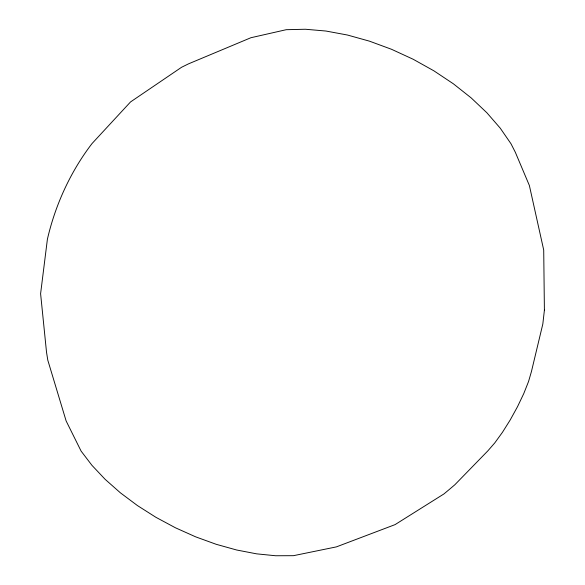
<?xml version="1.0" encoding="UTF-8"?>
<svg xmlns="http://www.w3.org/2000/svg" width="585" height="585" viewBox="0 0 585 585"><rect width="100%" height="100%" fill="white"/><g stroke="black" fill="none" stroke-linecap="round" stroke-linejoin="round"><path stroke-width="0.88" d="M544.401 310.13L542.829 323.995L531.443 371.541L528.54 381.537L523.78 393.551L517.513 406.692L510.215 419.95L502.449 432.308L494.808 442.86L487.853 450.859L454.823 484.782L449.463 489.323L443.971 493.916L395.058 524.628L336.375 546.887L293.451 555.684L275.645 555.75L256.588 553.841L236.654 550.002L216.216 544.306L195.683 536.854L175.441 527.787L155.895 517.294L137.424 505.557L120.386 492.819L105.132 479.327L91.947 465.331L81.11 451.115L66.134 420.951L47.794 360.155L46.515 352.17L40.599 293.699L47.385 239.323C55.253 204.977 70.58 171.522 92.042 143.544L130.55 101.922L181.591 67.26L188.494 63.86L250.906 37.725L286.211 29.703L305.392 29.25L325.947 31.034L347.446 35.027L369.449 41.155L391.504 49.279L413.142 59.246L433.909 70.836L453.382 83.809L471.159 97.892L486.888 112.781L500.248 128.173L510.99 143.749L515.319 152.246L529.381 185.518L543.714 250.058L544.401 310.13"/></g></svg>
